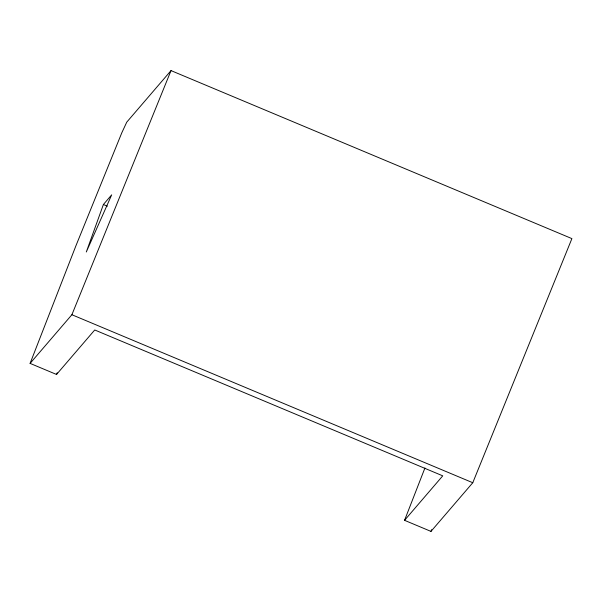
<?xml version="1.0" encoding="UTF-8"?>
<svg xmlns="http://www.w3.org/2000/svg" width="602" height="602" viewBox="0 0 602 602"><rect width="100%" height="100%" fill="white"/><g stroke="black" fill="none" stroke-linecap="round" stroke-linejoin="round"><path stroke-width="0.9" d="M103.394 204.507L86.297 251.99L111.679 194.852L103.394 204.507L107.397 206.185M404.552 520.324L442.748 475.836L94.732 329.979L56.535 374.467L30.1 363.39L75.995 245.601L121.852 132.681L126.759 122.146L171.021 70.6L571.9 238.61L472.773 482.729L430.979 531.4L404.552 520.324L424.944 467.972M56.535 374.467L57.213 372.721M430.979 531.4L431.657 529.655M30.1 363.39L71.894 314.726L171.021 70.6M71.894 314.726L472.773 482.729"/></g></svg>
